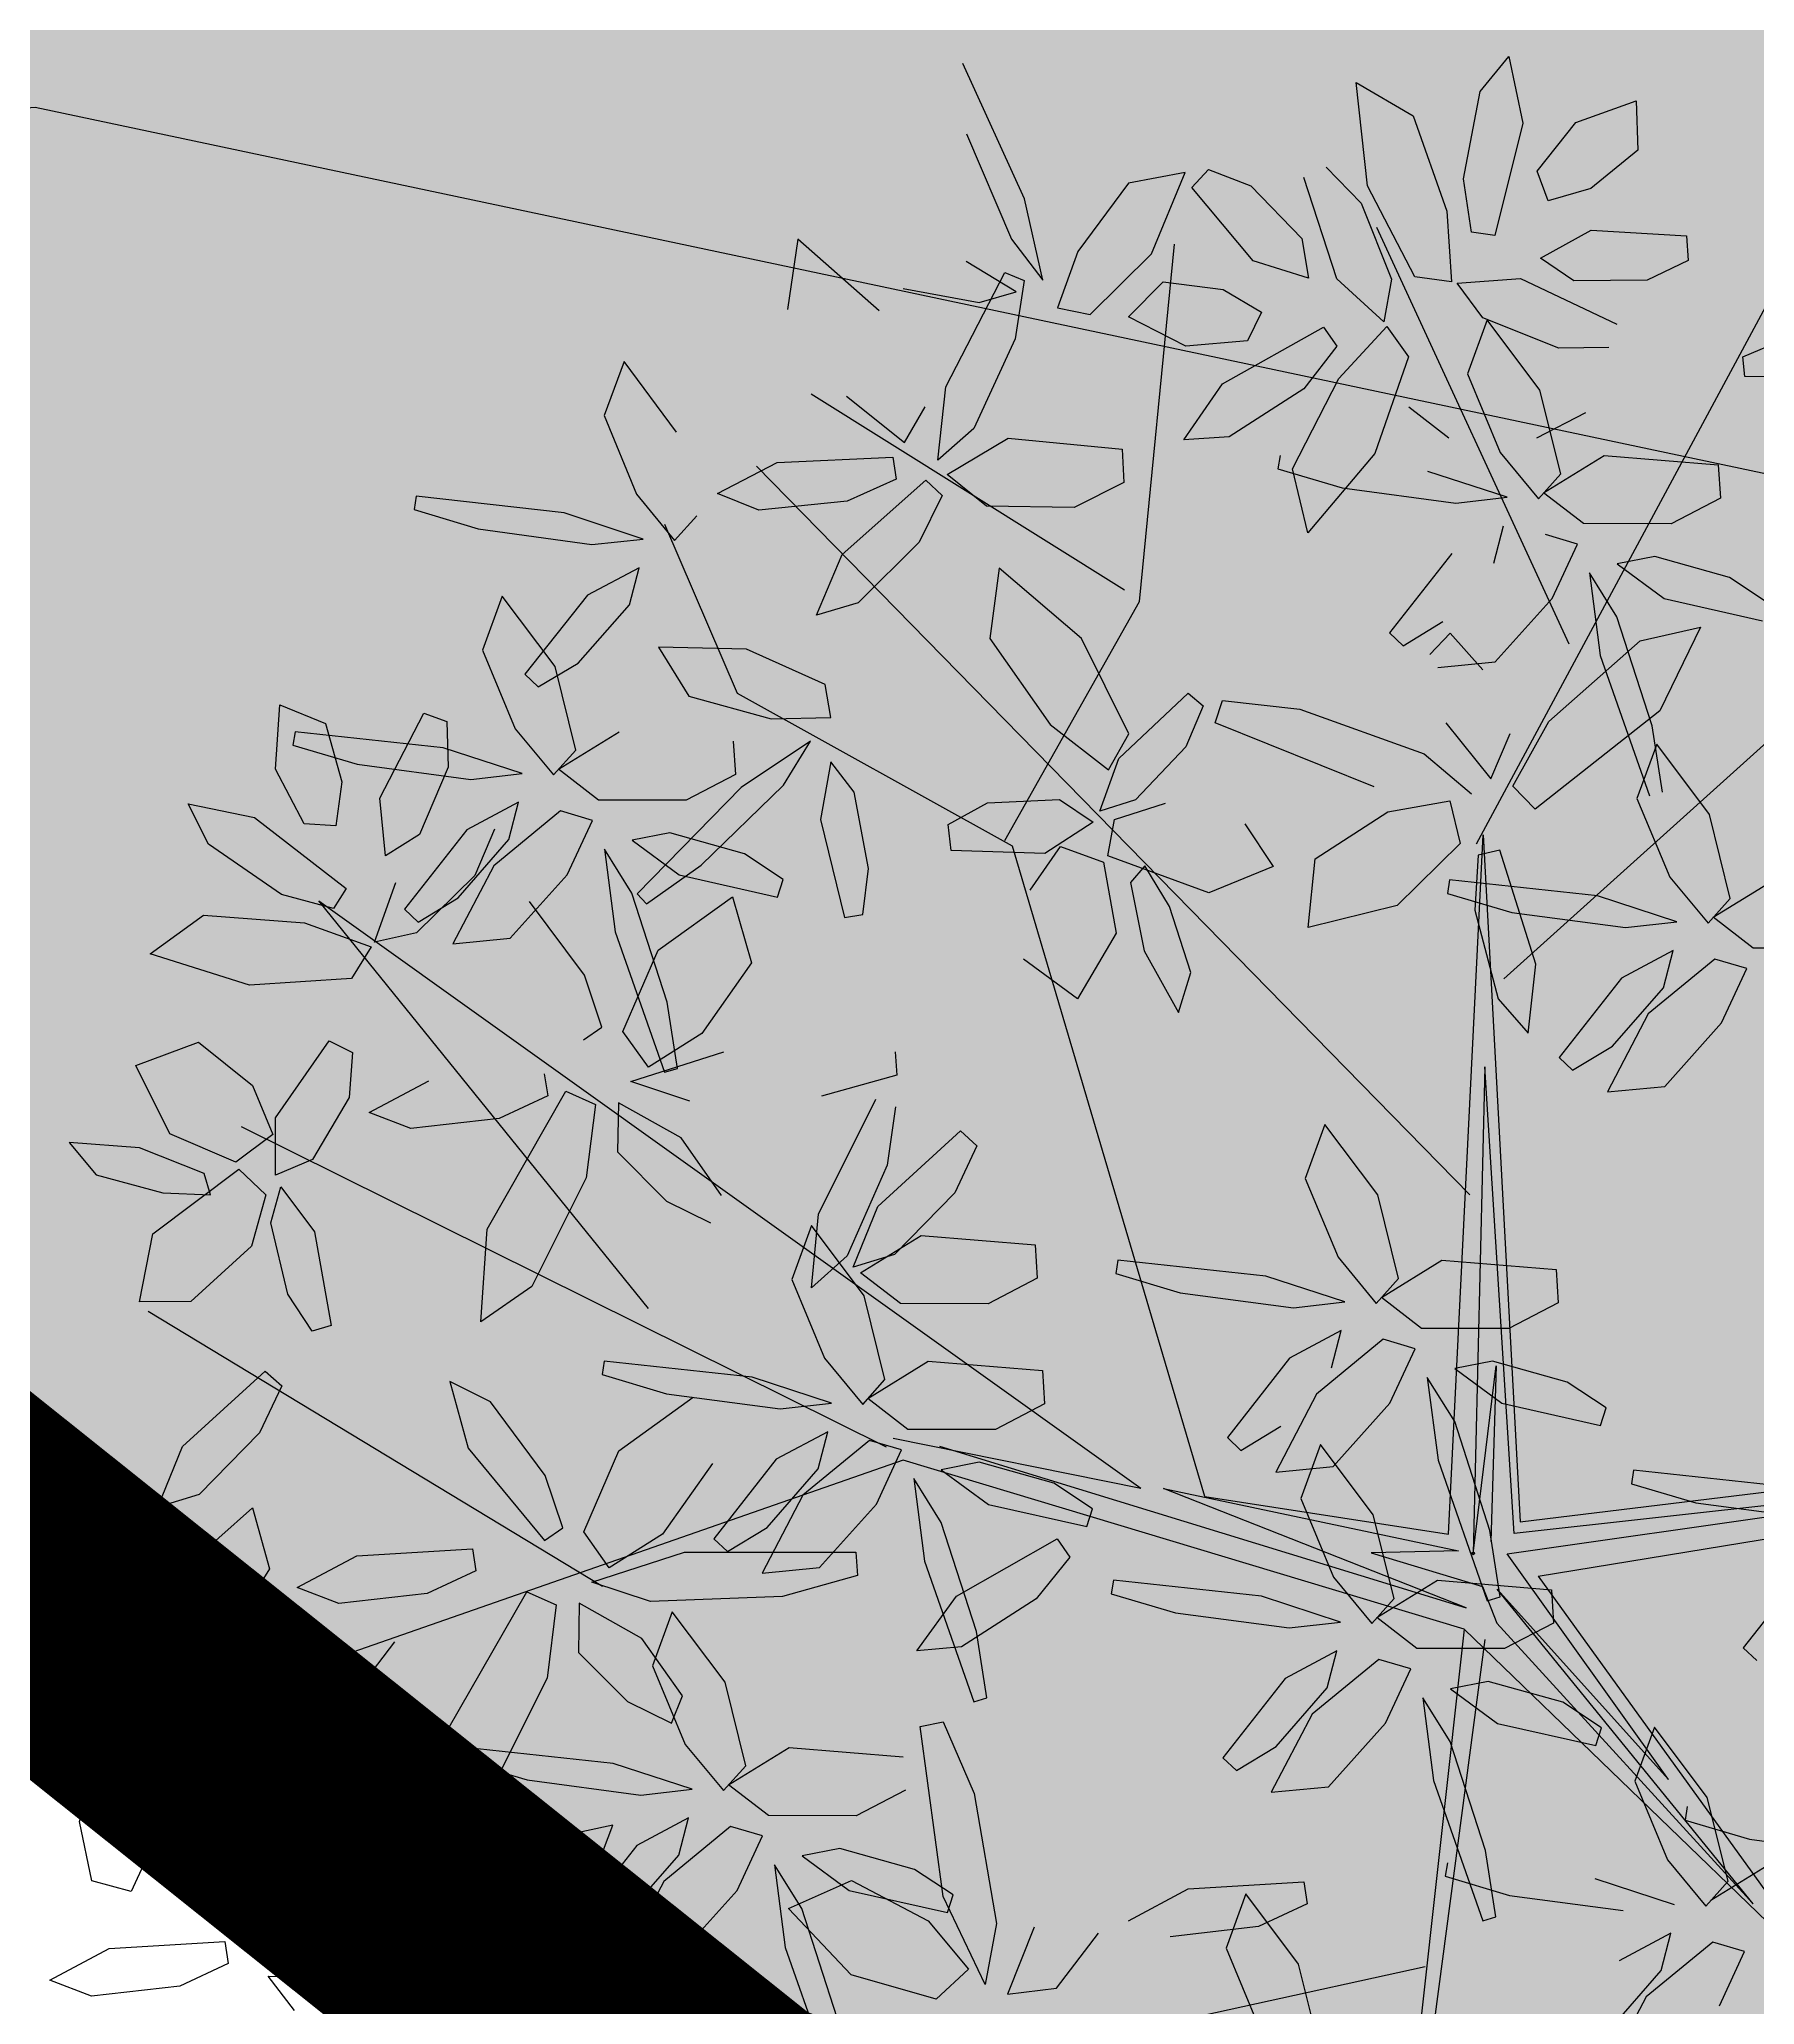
# Model space of a CAD drawing. Header units: inches. Extents: x 218980 to 233865, y 587194 to 599270.
# Drawn here: x 219018.23 to 219023.88, y 587373.58 to 587380.04 of the extents above; entities that cross this region are included whole.
import ezdxf

# ---------------------------------------------------------------- set-up
doc = ezdxf.new("R2010")
doc.units = ezdxf.units.IN
doc.header["$MEASUREMENT"] = 0
for name, pattern in [('01', [0]), ('DASHDOT2', [0.5, 0.25, -0.125, 0, -0.125]), ('State_Boundary_2', [13.5, 5, -1.6, 0.3, -1.6, 5])]:
    doc.linetypes.add(name, pattern=pattern)
doc.layers.get('0').update_dxf_attribs({"lineweight": 0})
for name, color, linetype, lineweight in [('Minor Contour', 250, 'Continuous', 0), ('Planning Boundary', 222, '01', 0), ('Proposed Services', 11, '01', 0), ('Proposed Urban Design', 250, 'Continuous', 0), ('Town Boundary', 220, 'DASHDOT2', 30)]:
    doc.layers.add(name, color=color, linetype=linetype, lineweight=lineweight)
doc.layers.add('Open Space Within Settlement Passive', color=7, linetype='01', lineweight=0, true_color=0xcbe279)
doc.styles.get("Standard").update_dxf_attribs({"font": 'arial.ttf'})

# ---------------------------------------------------------------- blocks, each defined once
blk = doc.blocks.new('tree2')
at = {"color": 60}
for p, q in [((325195.9981, 3048397.3896), (325195.7948, 3048397.8351)), ((325197.4967, 3048397.7432), (325197.5914, 3048397.8579)), ((325197.5914, 3048397.8579), (325197.6377, 3048397.6393)), ((325197.0892, 3048397.7729), (325197.2767, 3048397.6636)), ((325197.1267, 3048397.4326), (325197.0892, 3048397.7729)), ((325197.4419, 3048397.4558), (325197.4967, 3048397.7432)), ((325197.8113, 3048397.641), (325198.0106, 3048397.712)), ((325198.0106, 3048397.712), (325198.0154, 3048397.55)), ((325197.2767, 3048397.6636), (325197.3875, 3048397.3492)), ((325197.6377, 3048397.6393), (325197.5453, 3048397.2696)), ((325197.6844, 3048397.4816), (325197.8113, 3048397.641)), ((325195.8072, 3048397.6044), (325195.955, 3048397.2574)), ((325196.9902, 3048397.4943), (325197.1051, 3048397.3757)), ((325198.0154, 3048397.55), (325197.8612, 3048397.4239)), ((325196.3403, 3048397.4417), (325196.1728, 3048397.2167)), ((325196.5265, 3048397.4766), (325196.3403, 3048397.4417)), ((325196.416, 3048397.2091), (325196.5265, 3048397.4766)), ((325196.5481, 3048397.4272), (325196.6033, 3048397.487)), ((325196.7499, 3048397.1863), (325196.5481, 3048397.4272)), ((325196.6033, 3048397.487), (325196.7427, 3048397.4328)), ((325196.7427, 3048397.4328), (325196.9101, 3048397.2599)), ((325197.0256, 3048397.1268), (325196.9163, 3048397.4603)), ((325197.2819, 3048397.1338), (325197.1267, 3048397.4326)), ((325197.4689, 3048397.2807), (325197.4419, 3048397.4558)), ((325197.7212, 3048397.3837), (325197.6844, 3048397.4816)), ((325196.0577, 3048397.122), (325195.9981, 3048397.3896)), ((325197.1051, 3048397.3757), (325197.2051, 3048397.1259)), ((325197.8612, 3048397.4239), (325197.7212, 3048397.3837)), ((325197.3875, 3048397.3492), (325197.4027, 3048397.1169)), ((325195.2523, 3048397.2572), (325195.2176, 3048397.026)), ((325195.5199, 3048397.0214), (325195.2523, 3048397.2572)), ((325195.955, 3048397.2574), (325196.0577, 3048397.122)), ((325196.9101, 3048397.2599), (325196.9318, 3048397.1293)), ((325197.5453, 3048397.2696), (325197.4689, 3048397.2807)), ((325197.696, 3048397.1946), (325197.8625, 3048397.2873)), ((325197.8625, 3048397.2873), (325198.1761, 3048397.2679)), ((325198.1761, 3048397.2679), (325198.1816, 3048397.1868)), ((325195.9704, 3048397.0845), (325195.8055, 3048397.1842)), ((325196.1728, 3048397.2167), (325196.1063, 3048397.0311)), ((325196.2139, 3048397.0098), (325196.416, 3048397.2091)), ((325196.9318, 3048397.1293), (325196.7499, 3048397.1863)), ((325197.8057, 3048397.1204), (325197.696, 3048397.1946)), ((325198.1816, 3048397.1868), (325198.0463, 3048397.1229)), ((325195.7385, 3048396.772), (325195.9326, 3048397.1479)), ((325195.9326, 3048397.1479), (325195.9963, 3048397.1213)), ((325195.9963, 3048397.1213), (325195.9665, 3048396.9295)), ((325196.3399, 3048397.0015), (325196.4541, 3048397.1165)), ((325196.4541, 3048397.1165), (325196.6516, 3048397.0913)), ((325197.1801, 3048396.9857), (325197.0256, 3048397.1268)), ((325197.2051, 3048397.1259), (325197.1801, 3048396.9857)), ((325197.4027, 3048397.1169), (325197.2819, 3048397.1338)), ((325197.4209, 3048397.1131), (325197.6296, 3048397.1282)), ((325197.5054, 3048396.9985), (325197.4209, 3048397.1131)), ((325197.6296, 3048397.1282), (325197.9468, 3048396.9779)), ((325198.0463, 3048397.1229), (325197.8057, 3048397.1204)), ((325195.5981, 3048397.0951), (325195.8489, 3048397.0492)), ((325195.8489, 3048397.0492), (325195.9704, 3048397.0845)), ((325196.6516, 3048397.0913), (325196.7772, 3048397.0174)), ((325196.1063, 3048397.0311), (325196.2139, 3048397.0098)), ((325196.5285, 3048396.9058), (325196.3399, 3048397.0015)), ((325196.7772, 3048397.0174), (325196.7315, 3048396.9233)), ((325197.52, 3048396.9924), (325197.455, 3048396.8145)), ((325197.7555, 3048396.8992), (325197.5054, 3048396.9985)), ((325197.6937, 3048396.7609), (325197.52, 3048396.9924)), ((325195.9665, 3048396.9295), (325195.8305, 3048396.634)), ((325196.7315, 3048396.9233), (325196.5285, 3048396.9058)), ((325196.6492, 3048396.781), (325196.981, 3048396.9684)), ((325196.981, 3048396.9684), (325197.0255, 3048396.9052)), ((325197.0318, 3048396.799), (325197.1899, 3048396.9699)), ((325197.1899, 3048396.9699), (325197.2608, 3048396.8707)), ((325198.3617, 3048396.87), (325198.496, 3048396.9276)), ((325194.6803, 3048396.8552), (325194.6144, 3048396.6777)), ((325194.8528, 3048396.6228), (325194.6803, 3048396.8552)), ((325197.0255, 3048396.9052), (325196.9171, 3048396.7651)), ((325197.2608, 3048396.8707), (325197.1508, 3048396.5524)), ((325197.9206, 3048396.9009), (325197.7555, 3048396.8992)), ((325198.3683, 3048396.8052), (325198.3617, 3048396.87)), ((325196.5224, 3048396.597), (325196.6492, 3048396.781)), ((325196.8799, 3048396.5023), (325197.0318, 3048396.799)), ((325197.455, 3048396.8145), (325197.5631, 3048396.5556)), ((325198.6819, 3048396.8044), (325198.3683, 3048396.8052)), ((325195.4126, 3048396.7405), (325195.6024, 3048396.5887)), ((325195.7123, 3048396.5302), (325195.7385, 3048396.772)), ((325196.9171, 3048396.7651), (325196.6708, 3048396.6071)), ((325197.7621, 3048396.4854), (325197.6937, 3048396.7609)), ((325194.6144, 3048396.6777), (325194.7212, 3048396.4182)), ((325195.6024, 3048396.5887), (325195.6709, 3048396.7059)), ((325197.3938, 3048396.6027), (325197.2621, 3048396.7045)), ((325197.8436, 3048396.6865), (325197.6819, 3048396.6023)), ((325195.8305, 3048396.634), (325195.7123, 3048396.5302)), ((325195.743, 3048396.4829), (325195.9437, 3048396.6027)), ((325195.9437, 3048396.6027), (325196.3188, 3048396.5666)), ((325196.6708, 3048396.6071), (325196.5224, 3048396.597)), ((325194.9872, 3048396.4205), (325195.1844, 3048396.5226)), ((325195.1844, 3048396.5226), (325195.5648, 3048396.5403)), ((325195.5648, 3048396.5403), (325195.5752, 3048396.4679)), ((325196.3188, 3048396.5666), (325196.3242, 3048396.4569)), ((325196.8385, 3048396.5459), (325196.8317, 3048396.5018)), ((325197.1508, 3048396.5524), (325196.9297, 3048396.2911)), ((325197.5631, 3048396.5556), (325197.6888, 3048396.4037)), ((325197.7057, 3048396.4233), (325197.9046, 3048396.5458)), ((325197.9046, 3048396.5458), (325198.2803, 3048396.5149)), ((325195.3974, 3048396.2195), (325195.6731, 3048396.4642)), ((325195.5752, 3048396.4679), (325195.4144, 3048396.3952)), ((325195.6731, 3048396.4642), (325195.7268, 3048396.4146)), ((325195.8732, 3048396.3794), (325195.743, 3048396.4829)), ((325196.3242, 3048396.4569), (325196.1613, 3048396.375)), ((325196.8317, 3048396.5018), (325197.0432, 3048396.4389)), ((325196.9297, 3048396.2911), (325196.8799, 3048396.5023)), ((325197.5859, 3048396.4083), (325197.3253, 3048396.4936)), ((325197.6888, 3048396.4037), (325197.7621, 3048396.4854)), ((325198.2803, 3048396.5149), (325198.2872, 3048396.4052)), ((325193.9965, 3048396.4123), (325193.9895, 3048396.3682)), ((325194.483, 3048396.3574), (325193.9965, 3048396.4123)), ((325194.7212, 3048396.4182), (325194.8461, 3048396.2657)), ((325195.1233, 3048396.3661), (325194.9872, 3048396.4205)), ((325195.4144, 3048396.3952), (325195.1233, 3048396.3661)), ((325195.7268, 3048396.4146), (325195.6516, 3048396.2608)), ((325197.0432, 3048396.4389), (325197.4171, 3048396.3891)), ((325197.4171, 3048396.3891), (325197.5859, 3048396.4083)), ((325197.8373, 3048396.3215), (325197.7057, 3048396.4233)), ((325198.2872, 3048396.4052), (325198.1254, 3048396.3211)), ((325193.9895, 3048396.3682), (325194.2006, 3048396.3042)), ((325194.7432, 3048396.2708), (325194.483, 3048396.3574)), ((325194.8461, 3048396.2657), (325194.9198, 3048396.347)), ((325196.1613, 3048396.375), (325195.8732, 3048396.3794)), ((325194.2006, 3048396.3042), (325194.5743, 3048396.2524)), ((325194.5743, 3048396.2524), (325194.7432, 3048396.2708)), ((325195.6516, 3048396.2608), (325195.4506, 3048396.0615)), ((325197.542, 3048396.1916), (325197.5736, 3048396.3141)), ((325197.8167, 3048396.2545), (325197.7115, 3048396.2855)), ((325198.1254, 3048396.3211), (325197.8373, 3048396.3215)), ((325195.3135, 3048396.0209), (325195.3974, 3048396.2195)), ((325197.4038, 3048396.2231), (325197.199, 3048395.962)), ((325197.7337, 3048396.0757), (325197.8167, 3048396.2545)), ((325198.0714, 3048396.2132), (325197.9473, 3048396.1891)), ((325198.317, 3048396.1448), (325198.0714, 3048396.2132)), ((325194.7304, 3048396.1766), (325194.5601, 3048396.0865)), ((325194.6981, 3048396.0543), (325194.7304, 3048396.1766)), ((325195.9147, 3048396.1755), (325195.8832, 3048395.9438)), ((325196.1856, 3048395.9434), (325195.9147, 3048396.1755)), ((325197.8569, 3048396.1596), (325197.8921, 3048395.8877)), ((325197.9469, 3048396.0155), (325197.8569, 3048396.1596)), ((325197.9473, 3048396.1891), (325198.1025, 3048396.0749)), ((325198.445, 3048396.0604), (325198.317, 3048396.1448)), ((325194.2793, 3048396.0833), (325194.2143, 3048395.9054)), ((325194.453, 3048395.8518), (325194.2793, 3048396.0833)), ((325194.5601, 3048396.0865), (325194.3539, 3048395.8266)), ((325197.5466, 3048395.8667), (325197.7337, 3048396.0757)), ((325198.1025, 3048396.0749), (325198.4262, 3048396.0023)), ((325194.5297, 3048395.8629), (325194.6981, 3048396.0543)), ((325195.4506, 3048396.0615), (325195.3135, 3048396.0209)), ((325198.0628, 3048395.6565), (325197.9469, 3048396.0155)), ((325195.8832, 3048395.9438), (325196.0822, 3048395.6611)), ((325196.3409, 3048395.63), (325196.1856, 3048395.9434)), ((325197.199, 3048395.962), (325197.2434, 3048395.9201)), ((325197.2434, 3048395.9201), (325197.3746, 3048395.9993)), ((325197.3987, 3048395.9613), (325197.3312, 3048395.8911)), ((325197.5063, 3048395.8407), (325197.3987, 3048395.9613)), ((325198.0231, 3048395.9363), (325198.2219, 3048395.9813)), ((325198.2219, 3048395.9813), (325198.0886, 3048395.7056)), ((325194.2143, 3048395.9054), (325194.3224, 3048395.6465)), ((325194.7937, 3048395.9153), (325194.8934, 3048395.7543)), ((325195.083, 3048395.9089), (325194.7937, 3048395.9153)), ((325195.3418, 3048395.7924), (325195.083, 3048395.9089)), ((325197.7226, 3048395.6708), (325198.0231, 3048395.9363)), ((325197.8921, 3048395.8877), (325198.0543, 3048395.4257)), ((325194.3539, 3048395.8266), (325194.3981, 3048395.7844)), ((325194.3981, 3048395.7844), (325194.5297, 3048395.8629)), ((325194.5213, 3048395.5764), (325194.453, 3048395.8518)), ((325197.358, 3048395.8488), (325197.5466, 3048395.8667)), ((325194.8934, 3048395.7543), (325195.1637, 3048395.6794)), ((325195.3608, 3048395.6843), (325195.3418, 3048395.7924)), ((325196.3085, 3048395.5494), (325196.5367, 3048395.7644)), ((325196.5367, 3048395.7644), (325196.5861, 3048395.7219)), ((325193.5328, 3048395.5142), (325193.548, 3048395.7251)), ((325193.548, 3048395.7251), (325193.6983, 3048395.6643)), ((325193.8771, 3048395.4186), (325194.0211, 3048395.6979)), ((325194.0211, 3048395.6979), (325194.0976, 3048395.6702)), ((325195.1637, 3048395.6794), (325195.3608, 3048395.6843)), ((325196.5861, 3048395.7219), (325196.5282, 3048395.5877)), ((325196.6249, 3048395.6659), (325196.6488, 3048395.7394)), ((325196.6488, 3048395.7394), (325196.9041, 3048395.7109)), ((325196.9041, 3048395.7109), (325197.3127, 3048395.5644)), ((325198.0886, 3048395.7056), (325197.6783, 3048395.3823)), ((325193.5977, 3048395.6368), (325193.5909, 3048395.5927)), ((325194.0846, 3048395.5845), (325193.5977, 3048395.6368)), ((325193.6983, 3048395.6643), (325193.7515, 3048395.4724)), ((325194.0976, 3048395.6702), (325194.1016, 3048395.5206)), ((325194.3224, 3048395.6465), (325194.4481, 3048395.4947)), ((325194.4649, 3048395.5142), (325194.6639, 3048395.6367)), ((325196.0822, 3048395.6611), (325196.274, 3048395.512)), ((325196.274, 3048395.512), (325196.3409, 3048395.63)), ((325197.1483, 3048395.4554), (325196.6249, 3048395.6659)), ((325197.3842, 3048395.6663), (325197.5323, 3048395.4818)), ((325197.5323, 3048395.4818), (325197.5952, 3048395.6311)), ((325197.6049, 3048395.4584), (325197.7226, 3048395.6708)), ((325198.097, 3048395.4385), (325198.0628, 3048395.6565)), ((325193.5909, 3048395.5927), (325193.8025, 3048395.5298)), ((325194.3452, 3048395.4992), (325194.0846, 3048395.5845)), ((325194.4481, 3048395.4947), (325194.5213, 3048395.5764)), ((325195.0395, 3048395.6058), (325195.0464, 3048395.4962)), ((325195.2936, 3048395.6063), (325195.0655, 3048395.454)), ((325195.2044, 3048395.4616), (325195.2936, 3048395.6063)), ((325196.2452, 3048395.3762), (325196.3085, 3048395.5494)), ((325196.5282, 3048395.5877), (325196.3628, 3048395.4128)), ((325197.3127, 3048395.5644), (325197.4682, 3048395.4325)), ((325198.0778, 3048395.5958), (325198.0128, 3048395.4179)), ((325198.2515, 3048395.3643), (325198.0778, 3048395.5958)), ((325193.6275, 3048395.3338), (325193.5328, 3048395.5142)), ((325193.8025, 3048395.5298), (325194.1763, 3048395.48)), ((325194.1016, 3048395.5206), (325194.007, 3048395.2994)), ((325194.1763, 3048395.48), (325194.3452, 3048395.4992)), ((325194.5966, 3048395.4124), (325194.4649, 3048395.5142)), ((325195.0464, 3048395.4962), (325194.8847, 3048395.412)), ((325195.3601, 3048395.5383), (325195.3267, 3048395.3486)), ((325195.4368, 3048395.4378), (325195.3601, 3048395.5383)), ((325193.7515, 3048395.4724), (325193.732, 3048395.328)), ((325195.0655, 3048395.454), (325194.7235, 3048395.1036)), ((325194.9342, 3048395.1985), (325195.2044, 3048395.4616)), ((325195.4846, 3048395.1874), (325195.4368, 3048395.4378)), ((325197.6783, 3048395.3823), (325197.6049, 3048395.4584)), ((325193.2457, 3048395.4002), (325193.4644, 3048395.3546)), ((325193.3125, 3048395.2673), (325193.2457, 3048395.4002)), ((325193.895, 3048395.2288), (325193.8771, 3048395.4186)), ((325194.3329, 3048395.405), (325194.163, 3048395.314)), ((325194.4707, 3048395.3764), (325194.2515, 3048395.1961)), ((325194.3013, 3048395.2825), (325194.3329, 3048395.405)), ((325194.576, 3048395.3454), (325194.4707, 3048395.3764)), ((325194.8847, 3048395.412), (325194.5966, 3048395.4124)), ((325195.7467, 3048395.3313), (325195.8764, 3048395.403)), ((325195.8764, 3048395.403), (325196.1124, 3048395.414)), ((325196.1124, 3048395.414), (325196.2234, 3048395.34)), ((325196.3628, 3048395.4128), (325196.2452, 3048395.3762)), ((325196.2938, 3048395.3488), (325196.4617, 3048395.4021)), ((325196.9541, 3048395.2188), (325197.1933, 3048395.373)), ((325197.1933, 3048395.373), (325197.3971, 3048395.4101)), ((325197.3971, 3048395.4101), (325197.4309, 3048395.2693)), ((325198.0128, 3048395.4179), (325198.121, 3048395.1591)), ((325198.3199, 3048395.0889), (325198.2515, 3048395.3643)), ((325193.4644, 3048395.3546), (325193.7656, 3048395.1212)), ((325193.732, 3048395.328), (325193.6275, 3048395.3338)), ((325194.007, 3048395.2994), (325193.895, 3048395.2288)), ((325194.163, 3048395.314), (325193.9582, 3048395.0529)), ((325194.2542, 3048395.3162), (325194.1893, 3048395.1644)), ((325194.493, 3048395.1666), (325194.576, 3048395.3454)), ((325194.8307, 3048395.3041), (325194.7065, 3048395.28)), ((325195.0763, 3048395.2357), (325194.8307, 3048395.3041)), ((325195.3267, 3048395.3486), (325195.4053, 3048395.0262)), ((325195.7559, 3048395.2464), (325195.7467, 3048395.3313)), ((325196.2234, 3048395.34), (325196.0644, 3048395.2369)), ((325196.2722, 3048395.2286), (325196.2938, 3048395.3488)), ((325196.7226, 3048395.3343), (325196.816, 3048395.1935)), ((325193.5535, 3048395.1014), (325193.3125, 3048395.2673)), ((325194.1339, 3048395.0902), (325194.3013, 3048395.2825)), ((325194.6161, 3048395.2505), (325194.6513, 3048394.9786)), ((325194.7062, 3048395.1064), (325194.6161, 3048395.2505)), ((325194.7065, 3048395.28), (325194.8617, 3048395.1658)), ((325195.2042, 3048395.1513), (325195.0763, 3048395.2357)), ((325196.0644, 3048395.2369), (325195.7559, 3048395.2464)), ((325196.0168, 3048395.1157), (325196.116, 3048395.2598)), ((325196.116, 3048395.2598), (325196.2578, 3048395.2075)), ((325196.6046, 3048395.1074), (325196.2722, 3048395.2286)), ((325197.4309, 3048395.2693), (325197.2238, 3048395.0652)), ((325197.4901, 3048395.2313), (325197.4794, 3048395.05)), ((325197.5616, 3048395.2469), (325197.4901, 3048395.2313)), ((325197.6806, 3048394.8726), (325197.5616, 3048395.2469)), ((325194.1893, 3048395.1644), (325193.9977, 3048394.9755)), ((325194.2515, 3048395.1961), (325194.1173, 3048394.9397)), ((325194.3058, 3048394.9576), (325194.493, 3048395.1666)), ((325194.754, 3048395.071), (325194.9342, 3048395.1985)), ((325194.8617, 3048395.1658), (325195.1855, 3048395.0932)), ((325195.4657, 3048395.0353), (325195.4846, 3048395.1874)), ((325196.2578, 3048395.2075), (325196.2989, 3048394.9747)), ((325196.3933, 3048395.1962), (325196.3468, 3048395.1408)), ((325196.4745, 3048395.0617), (325196.3933, 3048395.1962)), ((325196.816, 3048395.1935), (325196.6046, 3048395.1074)), ((325196.9315, 3048394.9934), (325196.9541, 3048395.2188)), ((325193.7247, 3048395.0557), (325193.5535, 3048395.1014)), ((325193.7656, 3048395.1212), (325193.7247, 3048395.0557)), ((325193.8588, 3048394.9443), (325193.929, 3048395.1414)), ((325194.822, 3048394.7474), (325194.7062, 3048395.1064)), ((325194.7235, 3048395.1036), (325194.754, 3048395.071)), ((325195.1855, 3048395.0932), (325195.2042, 3048395.1513)), ((325196.3468, 3048395.1408), (325196.3919, 3048394.9161)), ((325197.3963, 3048395.1493), (325197.3895, 3048395.1052)), ((325197.3895, 3048395.1052), (325197.601, 3048395.0423)), ((325197.8831, 3048395.097), (325197.3963, 3048395.1493)), ((325198.1438, 3048395.0118), (325197.8831, 3048395.097)), ((325198.121, 3048395.1591), (325198.2467, 3048395.0072)), ((325198.2635, 3048395.0267), (325198.4625, 3048395.1492)), ((325193.1213, 3048394.9063), (325193.2968, 3048395.0339)), ((325193.2968, 3048395.0339), (325193.6292, 3048395.0087)), ((325193.9582, 3048395.0529), (325194.0026, 3048395.011)), ((325194.0026, 3048395.011), (325194.1339, 3048395.0902)), ((325194.5495, 3048394.8367), (325194.3696, 3048395.079)), ((325194.7923, 3048394.9181), (325195.0367, 3048395.0939)), ((325195.0367, 3048395.0939), (325195.0999, 3048394.8764)), ((325195.4053, 3048395.0262), (325195.4657, 3048395.0353)), ((325196.5449, 3048394.8452), (325196.4745, 3048395.0617)), ((325197.2238, 3048395.0652), (325196.9315, 3048394.9934)), ((325197.4794, 3048395.05), (325197.5559, 3048394.758)), ((325197.601, 3048395.0423), (325197.9749, 3048394.9925)), ((325198.2467, 3048395.0072), (325198.3199, 3048395.0889)), ((325193.6292, 3048395.0087), (325193.848, 3048394.9291)), ((325193.9977, 3048394.9755), (325193.8588, 3048394.9443)), ((325194.6513, 3048394.9786), (325194.8135, 3048394.5166)), ((325196.2989, 3048394.9747), (325196.1724, 3048394.7583)), ((325197.9749, 3048394.9925), (325198.1438, 3048395.0118)), ((325198.3951, 3048394.9249), (325198.2635, 3048395.0267)), ((325193.4479, 3048394.8036), (325193.1213, 3048394.9063)), ((325193.848, 3048394.9291), (325193.7839, 3048394.8253)), ((325194.1173, 3048394.9397), (325194.3058, 3048394.9576)), ((325194.6765, 3048394.6514), (325194.7923, 3048394.9181)), ((325196.3919, 3048394.9161), (325196.5042, 3048394.7132)), ((325198.1315, 3048394.9175), (325197.9616, 3048394.8265)), ((325198.0998, 3048394.795), (325198.1315, 3048394.9175)), ((325198.6833, 3048394.9245), (325198.3951, 3048394.9249)), ((325195.0999, 3048394.8764), (325194.9356, 3048394.644)), ((325196.1724, 3048394.7583), (325195.9947, 3048394.8891)), ((325196.5042, 3048394.7132), (325196.5449, 3048394.8452)), ((325197.6554, 3048394.6456), (325197.6806, 3048394.8726)), ((325198.2693, 3048394.8889), (325198.05, 3048394.7087)), ((325198.3746, 3048394.8579), (325198.2693, 3048394.8889)), ((325198.2915, 3048394.6791), (325198.3746, 3048394.8579)), ((325193.7839, 3048394.8253), (325193.4479, 3048394.8036)), ((325194.6073, 3048394.6646), (325194.5495, 3048394.8367)), ((325197.9324, 3048394.6027), (325198.0998, 3048394.795)), ((325194.8563, 3048394.5294), (325194.822, 3048394.7474)), ((325197.5559, 3048394.758), (325197.6554, 3048394.6456)), ((325194.5469, 3048394.6234), (325194.6073, 3048394.6646)), ((325194.7604, 3048394.5335), (325194.6765, 3048394.6514)), ((325198.1044, 3048394.4701), (325198.2915, 3048394.6791)), ((325193.0737, 3048394.5385), (325193.2803, 3048394.6158)), ((325193.2803, 3048394.6158), (325193.4579, 3048394.4734)), ((325193.5335, 3048394.3673), (325193.71, 3048394.6205)), ((325193.71, 3048394.6205), (325193.7862, 3048394.5817)), ((325193.7862, 3048394.5817), (325193.7753, 3048394.4339)), ((325194.7028, 3048394.4861), (325195.0081, 3048394.5844)), ((325194.9356, 3048394.644), (325194.7604, 3048394.5335)), ((325195.5722, 3048394.5845), (325195.5775, 3048394.5074)), ((325193.1857, 3048394.3143), (325193.0737, 3048394.5385)), ((325194.8135, 3048394.5166), (325194.8563, 3048394.5294)), ((325193.4579, 3048394.4734), (325193.5244, 3048394.3116)), ((325193.8419, 3048394.3842), (325194.0377, 3048394.489)), ((325194.2293, 3048394.0011), (325194.4891, 3048394.4542)), ((325194.4178, 3048394.5119), (325194.4292, 3048394.4397)), ((325194.4891, 3048394.4542), (325194.5857, 3048394.4111)), ((325194.8963, 3048394.4219), (325194.7028, 3048394.4861)), ((325195.5775, 3048394.5074), (325195.3301, 3048394.4385)), ((325193.7753, 3048394.4339), (325193.6555, 3048394.2303)), ((325194.4292, 3048394.4397), (325194.2694, 3048394.3648)), ((325194.5857, 3048394.4111), (325194.5558, 3048394.17)), ((325194.6618, 3048394.4164), (325194.6591, 3048394.2545)), ((325194.868, 3048394.3006), (325194.6618, 3048394.4164)), ((325195.3199, 3048394.0501), (325195.5088, 3048394.4286)), ((325195.5729, 3048394.4029), (325195.5457, 3048394.2107)), ((325193.5328, 3048394.1778), (325193.5335, 3048394.3673)), ((325193.9788, 3048394.3316), (325193.8419, 3048394.3842)), ((325194.2694, 3048394.3648), (325193.9788, 3048394.3316)), ((325195.5148, 3048394.075), (325195.787, 3048394.3236)), ((325195.787, 3048394.3236), (325195.8414, 3048394.2747)), ((325196.9862, 3048394.3452), (325196.9212, 3048394.1673)), ((325197.1599, 3048394.1137), (325196.9862, 3048394.3452)), ((325192.8545, 3048394.2853), (325192.9428, 3048394.1791)), ((325193.0858, 3048394.2684), (325192.8545, 3048394.2853)), ((325193.2986, 3048394.1833), (325193.0858, 3048394.2684)), ((325193.4031, 3048394.2215), (325193.1857, 3048394.3143)), ((325193.5244, 3048394.3116), (325193.4031, 3048394.2215)), ((325195.0011, 3048394.1118), (325194.868, 3048394.3006)), ((325195.8414, 3048394.2747), (325195.7684, 3048394.1199)), ((325193.1297, 3048393.9857), (325193.4129, 3048394.1978)), ((325193.4129, 3048394.1978), (325193.5017, 3048394.114)), ((325193.6555, 3048394.2303), (325193.5328, 3048394.1778)), ((325194.6591, 3048394.2545), (325194.8199, 3048394.0932)), ((325195.5457, 3048394.2107), (325195.4138, 3048393.9134)), ((325192.9428, 3048394.1791), (325193.1625, 3048394.1197)), ((325193.3196, 3048394.1141), (325193.2986, 3048394.1833)), ((325193.5176, 3048394.0213), (325193.5512, 3048394.1398)), ((325193.5512, 3048394.1398), (325193.6616, 3048393.9921)), ((325194.5558, 3048394.17), (325194.3762, 3048393.8115)), ((325196.9212, 3048394.1673), (325197.0293, 3048393.9084)), ((325193.1625, 3048394.1197), (325193.3196, 3048394.1141)), ((325193.5017, 3048394.114), (325193.4546, 3048393.9443)), ((325194.8199, 3048394.0932), (325194.9647, 3048394.0215)), ((325195.4336, 3048393.8753), (325195.5148, 3048394.075)), ((325195.7684, 3048394.1199), (325195.5702, 3048393.9178)), ((325193.5737, 3048393.7872), (325193.5176, 3048394.0213)), ((325194.2086, 3048393.6956), (325194.2293, 3048394.0011)), ((325195.2966, 3048394.0127), (325195.2317, 3048393.8348)), ((325195.4704, 3048393.7813), (325195.2966, 3048394.0127)), ((325195.2971, 3048393.8079), (325195.3199, 3048394.0501)), ((325193.0862, 3048393.7617), (325193.1297, 3048393.9857)), ((325193.4546, 3048393.9443), (325193.2553, 3048393.7629)), ((325193.6616, 3048393.9921), (325193.717, 3048393.6834)), ((325195.4583, 3048393.8574), (325195.6573, 3048393.9799)), ((325195.6573, 3048393.9799), (325196.0329, 3048393.949)), ((325196.0329, 3048393.949), (325196.0398, 3048393.8394)), ((325195.4138, 3048393.9134), (325195.2971, 3048393.8079)), ((325195.5702, 3048393.9178), (325195.4336, 3048393.8753)), ((325196.3047, 3048393.8987), (325196.2979, 3048393.8546)), ((325196.7915, 3048393.8464), (325196.3047, 3048393.8987)), ((325194.3762, 3048393.8115), (325194.2086, 3048393.6956)), ((325195.2317, 3048393.8348), (325195.3398, 3048393.576)), ((325195.59, 3048393.7556), (325195.4583, 3048393.8574)), ((325196.0398, 3048393.8394), (325195.8781, 3048393.7552)), ((325196.2979, 3048393.8546), (325196.5094, 3048393.7917)), ((325193.2553, 3048393.7629), (325193.0862, 3048393.7617)), ((325193.6544, 3048393.6654), (325193.5737, 3048393.7872)), ((325195.5387, 3048393.5058), (325195.4704, 3048393.7813)), ((325195.8781, 3048393.7552), (325195.59, 3048393.7556)), ((325196.5094, 3048393.7917), (325196.8833, 3048393.7419)), ((325193.717, 3048393.6834), (325193.6544, 3048393.6654)), ((325194.6151, 3048393.5663), (325194.6083, 3048393.5221)), ((325195.102, 3048393.5139), (325194.6151, 3048393.5663)), ((325195.3398, 3048393.576), (325195.4655, 3048393.4241)), ((325195.4823, 3048393.4436), (325195.6813, 3048393.5662)), ((325195.6813, 3048393.5662), (325196.0569, 3048393.5352)), ((325193.2272, 3048393.2855), (325193.4994, 3048393.534)), ((325193.5538, 3048393.4851), (325193.4808, 3048393.3303)), ((325193.4994, 3048393.534), (325193.5538, 3048393.4851)), ((325194.1064, 3048393.4997), (325194.1678, 3048393.2798)), ((325194.2407, 3048393.4326), (325194.1064, 3048393.4997)), ((325194.6083, 3048393.5221), (325194.8199, 3048393.4593)), ((325195.3626, 3048393.4287), (325195.102, 3048393.5139)), ((325195.4655, 3048393.4241), (325195.5387, 3048393.5058)), ((325194.4206, 3048393.1903), (325194.2407, 3048393.4326)), ((325194.6634, 3048393.2717), (325194.9078, 3048393.4475)), ((325194.8199, 3048393.4593), (325195.1937, 3048393.4094)), ((325195.1937, 3048393.4094), (325195.3626, 3048393.4287)), ((325195.614, 3048393.3419), (325195.4823, 3048393.4436)), ((325193.4808, 3048393.3303), (325193.2826, 3048393.1282)), ((325195.3503, 3048393.3344), (325195.1804, 3048393.2435)), ((325195.4881, 3048393.3058), (325195.2689, 3048393.1256)), ((325195.3187, 3048393.212), (325195.3503, 3048393.3344)), ((325195.5934, 3048393.2748), (325195.4881, 3048393.3058)), ((325195.9021, 3048393.3415), (325195.614, 3048393.3419)), ((325194.1678, 3048393.2798), (325194.418, 3048392.9769)), ((325194.5476, 3048393.005), (325194.6634, 3048393.2717)), ((325194.971, 3048393.2299), (325194.8067, 3048392.9975)), ((325195.1804, 3048393.2435), (325194.9756, 3048392.9824)), ((325195.5104, 3048393.096), (325195.5934, 3048393.2748)), ((325195.8481, 3048393.2336), (325195.7239, 3048393.2094)), ((325194.4784, 3048393.0181), (325194.4206, 3048393.1903)), ((325195.1513, 3048393.0197), (325195.3187, 3048393.212)), ((325195.7236, 3048393.0359), (325195.6335, 3048393.18)), ((325195.2689, 3048393.1256), (325195.1347, 3048392.8692)), ((325195.3232, 3048392.8871), (325195.5104, 3048393.096)), ((325194.418, 3048392.9769), (325194.4784, 3048393.0181)), ((325194.6315, 3048392.887), (325194.5476, 3048393.005)), ((325194.8067, 3048392.9975), (325194.6315, 3048392.887)), ((325194.9756, 3048392.9824), (325195.02, 3048392.9405)), ((325195.02, 3048392.9405), (325195.1513, 3048393.0197)), ((325193.6051, 3048392.8218), (325193.8009, 3048392.9265)), ((325193.8009, 3048392.9265), (325194.1811, 3048392.9495)), ((325194.1811, 3048392.9495), (325194.1924, 3048392.8772)), ((325194.5739, 3048392.8396), (325194.8792, 3048392.9379)), ((325194.8792, 3048392.9379), (325195.4433, 3048392.9381)), ((325195.4433, 3048392.9381), (325195.4486, 3048392.861)), ((325194.1924, 3048392.8772), (325194.0327, 3048392.8024)), ((325194.7674, 3048392.7754), (325194.5739, 3048392.8396)), ((325195.1347, 3048392.8692), (325195.3232, 3048392.8871)), ((325195.4486, 3048392.861), (325195.2012, 3048392.792)), ((325194.0327, 3048392.8024), (325193.742, 3048392.7692)), ((325194.1004, 3048392.3547), (325194.3603, 3048392.8078)), ((325194.3603, 3048392.8078), (325194.4568, 3048392.7646)), ((325194.5329, 3048392.77), (325194.5303, 3048392.608)), ((325194.7391, 3048392.6541), (325194.5329, 3048392.77)), ((325195.2012, 3048392.792), (325194.7674, 3048392.7754)), ((325194.4568, 3048392.7646), (325194.427, 3048392.5236)), ((325194.8385, 3048392.7422), (325194.7735, 3048392.5644)), ((325195.0123, 3048392.5108), (325194.8385, 3048392.7422)), ((325194.8723, 3048392.4654), (325194.7391, 3048392.6541)), ((325194.5303, 3048392.608), (325194.691, 3048392.4468)), ((325194.427, 3048392.5236), (325194.2473, 3048392.165)), ((325194.7735, 3048392.5644), (325194.8817, 3048392.3055)), ((325194.691, 3048392.4468), (325194.8358, 3048392.3751)), ((325194.8358, 3048392.3751), (325194.8723, 3048392.4654)), ((325194.6439, 3048392.2434), (325194.157, 3048392.2958)), ((325194.9045, 3048392.1582), (325194.6439, 3048392.2434)), ((325194.7356, 3048392.139), (325194.9045, 3048392.1582)), ((325194.8922, 3048392.064), (325194.7223, 3048391.973))]:
    blk.add_line(p, q, dxfattribs=at)
at = {"color": 44}
for p, q in [((325197.7896, 3048395.9247), (325197.157, 3048397.2958)), ((325196.3759, 3048396.0655), (325196.4914, 3048397.2412)), ((325197.4844, 3048395.2679), (325198.5214, 3048397.1925)), ((325196.3265, 3048396.1031), (325195.2963, 3048396.7475)), ((325197.5754, 3048394.8242), (325199.687, 3048396.7258)), ((325197.4634, 3048394.1139), (325195.1158, 3048396.5105)), ((325195.0532, 3048395.7627), (325194.8141, 3048396.3192)), ((325195.9332, 3048395.2795), (325196.3759, 3048396.0655)), ((325195.9579, 3048395.2607), (325195.0532, 3048395.7627)), ((325197.393, 3048392.9975), (325197.5069, 3048395.2976)), ((325197.5069, 3048395.2976), (325197.6286, 3048393.0376)), ((325196.5911, 3048393.1216), (325195.9579, 3048395.2607)), ((325193.6755, 3048395.0805), (325196.3806, 3048393.1483)), ((325194.7601, 3048393.7395), (325193.6755, 3048395.0805)), ((325197.5124, 3048394.5345), (325197.4738, 3048392.934)), ((325197.6089, 3048392.9998), (325197.5124, 3048394.5345)), ((325195.5435, 3048393.2831), (325193.4217, 3048394.3377)), ((325194.6093, 3048392.8247), (325193.1144, 3048393.7294)), ((325197.4738, 3048392.934), (325197.5497, 3048393.5508)), ((325197.5497, 3048393.5508), (325197.532, 3048392.9733)), ((325195.566, 3048393.3127), (325196.3806, 3048393.1483)), ((325195.5982, 3048393.241), (325193.1963, 3048392.4034)), ((325197.4447, 3048392.6847), (325195.5982, 3048393.241)), ((325195.7183, 3048393.2863), (325197.4506, 3048392.7547)), ((325197.6286, 3048393.0376), (325199.5519, 3048393.2718)), ((325197.5858, 3048392.9323), (325199.5429, 3048393.2131)), ((325199.5429, 3048393.2131), (325197.6089, 3048392.9998)), ((325197.6873, 3048392.8592), (325199.5967, 3048393.1727)), ((325196.4555, 3048393.147), (325197.4252, 3048392.9427)), ((325197.4506, 3048392.7547), (325196.4555, 3048393.147)), ((325196.5911, 3048393.1216), (325197.393, 3048392.9975)), ((325197.4252, 3048392.9427), (325197.1381, 3048392.9361)), ((325197.1381, 3048392.9361), (325197.5045, 3048392.8256)), ((325198.1165, 3048392.1907), (325197.5858, 3048392.9323)), ((325197.6873, 3048392.8592), (325198.6503, 3048391.525)), ((325197.5045, 3048392.8256), (325197.5523, 3048392.7041)), ((325198.3955, 3048391.7812), (325197.5532, 3048392.8168)), ((325197.5532, 3048392.8168), (325198.1165, 3048392.1907)), ((325193.9249, 3048392.643), (325193.2711, 3048391.7848)), ((325197.4447, 3048392.6847), (325197.2803, 3048391.2113)), ((325197.512, 3048392.6512), (325197.3225, 3048391.221)), ((325197.4447, 3048392.6847), (325198.6256, 3048391.5438)), ((325197.5523, 3048392.7041), (325198.3955, 3048391.7812)), ((325197.3163, 3048391.5736), (325193.7676, 3048390.7982))]:
    blk.add_line(p, q, dxfattribs=at)
at = {"color": 62}
for p, q in [((325197.9616, 3048394.8265), (325197.7568, 3048394.5655)), ((325198.05, 3048394.7087), (325197.9158, 3048394.4523)), ((325197.8012, 3048394.5235), (325197.9324, 3048394.6027)), ((325197.7568, 3048394.5655), (325197.8012, 3048394.5235)), ((325197.9158, 3048394.4523), (325198.1044, 3048394.4701)), ((325197.2283, 3048393.8383), (325197.1599, 3048394.1137)), ((325197.0293, 3048393.9084), (325197.155, 3048393.7566)), ((325197.1719, 3048393.7761), (325197.3708, 3048393.8986)), ((325197.3708, 3048393.8986), (325197.7465, 3048393.8677)), ((325197.0521, 3048393.7611), (325196.7915, 3048393.8464)), ((325197.155, 3048393.7566), (325197.2283, 3048393.8383)), ((325197.7465, 3048393.8677), (325197.7534, 3048393.7581)), ((325196.8833, 3048393.7419), (325197.0521, 3048393.7611)), ((325197.3035, 3048393.6743), (325197.1719, 3048393.7761)), ((325197.7534, 3048393.7581), (325197.5916, 3048393.6739)), ((325197.0398, 3048393.6669), (325196.87, 3048393.5759)), ((325197.1777, 3048393.6383), (325196.9584, 3048393.4581)), ((325197.0082, 3048393.5444), (325197.0398, 3048393.6669)), ((325197.2829, 3048393.6073), (325197.1777, 3048393.6383)), ((325197.5916, 3048393.6739), (325197.3035, 3048393.6743)), ((325196.87, 3048393.5759), (325196.6652, 3048393.3149)), ((325197.1999, 3048393.4285), (325197.2829, 3048393.6073)), ((325197.5376, 3048393.566), (325197.4135, 3048393.5419)), ((325197.7832, 3048393.4976), (325197.5376, 3048393.566)), ((325196.0569, 3048393.5352), (325196.0638, 3048393.4256)), ((325197.3231, 3048393.5124), (325197.3583, 3048393.2405)), ((325197.4131, 3048393.3683), (325197.3231, 3048393.5124)), ((325197.4135, 3048393.5419), (325197.5686, 3048393.4277)), ((325197.9112, 3048393.4133), (325197.7832, 3048393.4976)), ((325196.0638, 3048393.4256), (325195.9021, 3048393.3415)), ((325196.9584, 3048393.4581), (325196.8242, 3048393.2017)), ((325197.0128, 3048393.2195), (325197.1999, 3048393.4285)), ((325197.5686, 3048393.4277), (325197.8924, 3048393.3551)), ((325196.7096, 3048393.2729), (325196.8408, 3048393.3521)), ((325197.529, 3048393.0094), (325197.4131, 3048393.3683)), ((325197.8924, 3048393.3551), (325197.9112, 3048393.4133)), ((325196.6652, 3048393.3149), (325196.7096, 3048393.2729)), ((325196.9716, 3048393.2921), (325196.9066, 3048393.1142)), ((325197.1454, 3048393.0606), (325196.9716, 3048393.2921)), ((325193.146, 3048393.0857), (325193.2272, 3048393.2855)), ((325196.0937, 3048393.1652), (325195.8481, 3048393.2336)), ((325197.3583, 3048393.2405), (325197.5204, 3048392.7785)), ((325195.6335, 3048393.18), (325195.6687, 3048392.9081)), ((325195.7239, 3048393.2094), (325195.8791, 3048393.0952)), ((325196.2216, 3048393.0808), (325196.0937, 3048393.1652)), ((325196.8242, 3048393.2017), (325197.0128, 3048393.2195)), ((325198.0019, 3048393.2074), (325197.9952, 3048393.1632)), ((325197.9952, 3048393.1632), (325198.2067, 3048393.1003)), ((325198.4888, 3048393.155), (325198.0019, 3048393.2074)), ((325193.2826, 3048393.1282), (325193.146, 3048393.0857)), ((325195.8791, 3048393.0952), (325196.2029, 3048393.0227)), ((325196.9066, 3048393.1142), (325197.0148, 3048392.8553)), ((325198.2067, 3048393.1003), (325198.5806, 3048393.0505)), ((325193.2359, 3048392.8867), (325193.4579, 3048393.084)), ((325193.4579, 3048393.084), (325193.5134, 3048392.8835)), ((325195.8394, 3048392.6769), (325195.7236, 3048393.0359)), ((325196.2029, 3048393.0227), (325196.2216, 3048393.0808)), ((325197.2137, 3048392.7852), (325197.1454, 3048393.0606)), ((325195.7736, 3048392.7938), (325196.1049, 3048392.9816)), ((325196.1049, 3048392.9816), (325196.1469, 3048392.9217)), ((325197.5632, 3048392.7914), (325197.529, 3048393.0094)), ((325192.7757, 3048392.9347), (325192.9013, 3048392.9509)), ((325192.8054, 3048392.739), (325192.7757, 3048392.9347)), ((325192.9013, 3048392.9509), (325193.0795, 3048392.7334)), ((325195.6687, 3048392.9081), (325195.8309, 3048392.446)), ((325196.1469, 3048392.9217), (325196.0363, 3048392.7842)), ((325193.1294, 3048392.6178), (325193.2359, 3048392.8867)), ((325193.5134, 3048392.8835), (325193.3633, 3048392.6416)), ((325196.2901, 3048392.8456), (325196.2833, 3048392.8015)), ((325196.777, 3048392.7933), (325196.2901, 3048392.8456)), ((325197.0148, 3048392.8553), (325197.1405, 3048392.7035)), ((325197.1573, 3048392.723), (325197.3563, 3048392.8455)), ((325197.3563, 3048392.8455), (325197.7319, 3048392.8146)), ((325193.742, 3048392.7692), (325193.6051, 3048392.8218)), ((325195.6438, 3048392.6136), (325195.7736, 3048392.7938)), ((325196.0363, 3048392.7842), (325195.7899, 3048392.6266)), ((325196.2833, 3048392.8015), (325196.4948, 3048392.7386)), ((325197.0376, 3048392.708), (325196.777, 3048392.7933)), ((325197.1405, 3048392.7035), (325197.2137, 3048392.7852)), ((325197.5204, 3048392.7785), (325197.5632, 3048392.7914)), ((325197.7319, 3048392.8146), (325197.7388, 3048392.705)), ((325192.9387, 3048392.4968), (325192.8054, 3048392.739)), ((325193.0795, 3048392.7334), (325193.1388, 3048392.4505)), ((325196.4948, 3048392.7386), (325196.8687, 3048392.6888)), ((325196.8687, 3048392.6888), (325197.0376, 3048392.708)), ((325197.289, 3048392.6212), (325197.1573, 3048392.723)), ((325197.7388, 3048392.705), (325197.5771, 3048392.6208)), ((325193.3633, 3048392.6416), (325193.2044, 3048392.515)), ((325195.8737, 3048392.4589), (325195.8394, 3048392.6769)), ((325193.2044, 3048392.515), (325193.1294, 3048392.6178)), ((325195.7899, 3048392.6266), (325195.6438, 3048392.6136)), ((325197.0253, 3048392.6138), (325196.8554, 3048392.5228)), ((325197.1631, 3048392.5852), (325196.9439, 3048392.4049)), ((325196.9936, 3048392.4913), (325197.0253, 3048392.6138)), ((325197.2684, 3048392.5542), (325197.1631, 3048392.5852)), ((325197.5771, 3048392.6208), (325197.289, 3048392.6212)), ((325192.7366, 3048392.5385), (325192.9547, 3048392.459)), ((325195.0806, 3048392.2353), (325195.0123, 3048392.5108)), ((325196.8554, 3048392.5228), (325196.6506, 3048392.2617)), ((325197.1854, 3048392.3754), (325197.2684, 3048392.5542)), ((325197.523, 3048392.5129), (325197.3989, 3048392.4888)), ((325197.7686, 3048392.4445), (325197.523, 3048392.5129)), ((325193.1388, 3048392.4505), (325192.9387, 3048392.4968)), ((325192.9547, 3048392.459), (325193.0174, 3048392.2964)), ((325195.8309, 3048392.446), (325195.8737, 3048392.4589)), ((325196.8263, 3048392.299), (325196.9936, 3048392.4913)), ((325197.3085, 3048392.4593), (325197.3437, 3048392.1874)), ((325197.3985, 3048392.3152), (325197.3085, 3048392.4593)), ((325197.3989, 3048392.4888), (325197.5541, 3048392.3746)), ((325192.9917, 3048392.3415), (325193.1563, 3048392.4344)), ((325193.1563, 3048392.4344), (325193.2276, 3048392.187)), ((325193.1972, 3048392.3761), (325193.4177, 3048392.412)), ((325193.4177, 3048392.412), (325193.7826, 3048392.3021)), ((325196.9439, 3048392.4049), (325196.8097, 3048392.1485)), ((325197.8966, 3048392.3601), (325197.7686, 3048392.4445)), ((325192.822, 3048392.1987), (325192.5486, 3048392.3402)), ((325192.8889, 3048392.052), (325192.9917, 3048392.3415)), ((325193.3072, 3048392.276), (325193.1972, 3048392.3761)), ((325194.0797, 3048392.0491), (325194.1004, 3048392.3547)), ((325195.6548, 3048392.3647), (325195.7305, 3048392.3801)), ((325195.7299, 3048391.8055), (325195.6548, 3048392.3647)), ((325195.7305, 3048392.3801), (325195.8317, 3048392.144)), ((325196.9982, 3048392.1664), (325197.1854, 3048392.3754)), ((325197.5541, 3048392.3746), (325197.8779, 3048392.302)), ((325197.8779, 3048392.302), (325197.8966, 3048392.3601)), ((325193.0174, 3048392.2964), (325192.822, 3048392.1987)), ((325193.5917, 3048392.2076), (325193.3072, 3048392.276)), ((325193.7826, 3048392.3021), (325193.7679, 3048392.2263)), ((325194.157, 3048392.2958), (325194.1502, 3048392.2517)), ((325194.8817, 3048392.3055), (325195.0074, 3048392.1536)), ((325195.0242, 3048392.1732), (325195.2232, 3048392.2957)), ((325195.2232, 3048392.2957), (325195.5988, 3048392.2648)), ((325196.6506, 3048392.2617), (325196.695, 3048392.2198)), ((325196.695, 3048392.2198), (325196.8263, 3048392.299)), ((325197.5144, 3048391.9562), (325197.3985, 3048392.3152)), ((325194.1502, 3048392.2517), (325194.3617, 3048392.1888)), ((325194.3617, 3048392.1888), (325194.7356, 3048392.139)), ((325195.0074, 3048392.1536), (325195.0806, 3048392.2353)), ((325193.2276, 3048392.187), (325193.0584, 3048391.8214)), ((325194.2473, 3048392.165), (325194.0797, 3048392.0491)), ((325195.1559, 3048392.0714), (325195.0242, 3048392.1732)), ((325195.6057, 3048392.1551), (325195.444, 3048392.071)), ((325195.8317, 3048392.144), (325195.9058, 3048391.7163)), ((325196.8097, 3048392.1485), (325196.9982, 3048392.1664)), ((325194.8605, 3048391.9415), (325194.8922, 3048392.064)), ((325195.444, 3048392.071), (325195.1559, 3048392.0714)), ((325192.9289, 3048391.8569), (325192.8889, 3048392.052)), ((325194.6428, 3048392.0403), (325194.4143, 3048391.9905)), ((325194.5175, 3048391.7063), (325194.6428, 3048392.0403)), ((325195.03, 3048392.0354), (325194.8108, 3048391.8551)), ((325195.1353, 3048392.0044), (325195.03, 3048392.0354)), ((325195.0523, 3048391.8256), (325195.1353, 3048392.0044)), ((325193.764, 3048391.8441), (325193.7665, 3048391.9907)), ((325193.7665, 3048391.9907), (325193.932, 3048391.8426)), ((325194.4143, 3048391.9905), (325194.2168, 3048391.7068)), ((325194.7223, 3048391.973), (325194.5175, 3048391.7119)), ((325194.6931, 3048391.7492), (325194.8605, 3048391.9415)), ((325195.3899, 3048391.9631), (325195.2658, 3048391.939)), ((325195.2658, 3048391.939), (325195.421, 3048391.8248)), ((325195.6355, 3048391.8947), (325195.3899, 3048391.9631)), ((325195.1754, 3048391.9095), (325195.2106, 3048391.6376)), ((325195.2654, 3048391.7654), (325195.1754, 3048391.9095)), ((325195.7635, 3048391.8103), (325195.6355, 3048391.8947)), ((325197.389, 3048391.916), (325197.3822, 3048391.8719)), ((325193.0584, 3048391.8214), (325192.9289, 3048391.8569)), ((325193.8947, 3048391.5823), (325193.764, 3048391.8441)), ((325193.932, 3048391.8426), (325194.0838, 3048391.4933)), ((325194.8108, 3048391.8551), (325194.6766, 3048391.5987)), ((325194.8651, 3048391.6166), (325195.0523, 3048391.8256)), ((325195.221, 3048391.7663), (325195.4283, 3048391.8578)), ((325195.421, 3048391.8248), (325195.7448, 3048391.7522)), ((325195.4283, 3048391.8578), (325195.6804, 3048391.7257)), ((325195.7448, 3048391.7522), (325195.7635, 3048391.8103)), ((325196.3404, 3048391.7256), (325196.5362, 3048391.8303)), ((325196.5362, 3048391.8303), (325196.9164, 3048391.8533)), ((325196.7258, 3048391.8136), (325196.6608, 3048391.6358)), ((325196.8995, 3048391.5822), (325196.7258, 3048391.8136)), ((325196.9164, 3048391.8533), (325196.9277, 3048391.781)), ((325194.5619, 3048391.67), (325194.6931, 3048391.7492)), ((325195.4277, 3048391.5474), (325195.221, 3048391.7663)), ((325195.3813, 3048391.4064), (325195.2654, 3048391.7654)), ((325196.9277, 3048391.781), (325196.768, 3048391.7062)), ((325194.2168, 3048391.7068), (325194.1424, 3048391.4754)), ((325194.2762, 3048391.453), (325194.5175, 3048391.7063)), ((325194.5175, 3048391.7119), (325194.5619, 3048391.67)), ((325196.768, 3048391.7062), (325196.4773, 3048391.673)), ((325192.7906, 3048391.5297), (325192.9864, 3048391.6344)), ((325192.9864, 3048391.6344), (325193.3666, 3048391.6574)), ((325193.3666, 3048391.6574), (325193.3779, 3048391.5851)), ((325194.6766, 3048391.5987), (325194.8651, 3048391.6166)), ((325195.2106, 3048391.6376), (325195.3728, 3048391.1756)), ((325196.6608, 3048391.6358), (325196.7689, 3048391.3769)), ((325193.3779, 3048391.5851), (325193.2182, 3048391.5103)), ((325193.5089, 3048391.5436), (325193.7244, 3048391.5357)), ((325193.5957, 3048391.4298), (325193.5089, 3048391.5436)), ((325194.0198, 3048391.4579), (325193.8947, 3048391.5823)), ((325195.7074, 3048391.4679), (325195.4277, 3048391.5474)), ((325196.9679, 3048391.3067), (325196.8995, 3048391.5822)), ((325192.9275, 3048391.4771), (325192.7906, 3048391.5297)), ((325193.2182, 3048391.5103), (325192.9275, 3048391.4771)), ((325194.0838, 3048391.4933), (325194.0198, 3048391.4579)), ((325194.1424, 3048391.4754), (325194.2762, 3048391.453))]:
    blk.add_line(p, q, dxfattribs=at)
at = {"color": 64}
for p, q in [((325198.5673, 3048392.8845), (325198.3625, 3048392.6235)), ((325198.3625, 3048392.6235), (325198.4069, 3048392.5816)), ((325198.0705, 3048392.3625), (325198.0055, 3048392.1846)), ((325198.2442, 3048392.131), (325198.0705, 3048392.3625)), ((325197.3437, 3048392.1874), (325197.5059, 3048391.7254)), ((325198.0055, 3048392.1846), (325198.1136, 3048391.9257)), ((325198.3126, 3048391.8556), (325198.2442, 3048392.131)), ((325198.1786, 3048392.1011), (325198.1718, 3048392.057)), ((325198.1718, 3048392.057), (325198.3833, 3048391.9941)), ((325198.3833, 3048391.9941), (325198.7572, 3048391.9443)), ((325197.5487, 3048391.7382), (325197.5144, 3048391.9562)), ((325197.3822, 3048391.8719), (325197.5937, 3048391.809)), ((325198.1136, 3048391.9257), (325198.2393, 3048391.7739)), ((325198.2562, 3048391.7934), (325198.4551, 3048391.9159)), ((325195.8678, 3048391.516), (325195.7299, 3048391.8055)), ((325197.5937, 3048391.809), (325197.9676, 3048391.7592)), ((325198.1364, 3048391.7784), (325197.8758, 3048391.8637)), ((325198.2393, 3048391.7739), (325198.3126, 3048391.8556)), ((325197.5059, 3048391.7254), (325197.5487, 3048391.7382)), ((325195.6804, 3048391.7257), (325195.8132, 3048391.5668)), ((325195.9058, 3048391.7163), (325195.8678, 3048391.516)), ((325196.0297, 3048391.7044), (325195.9423, 3048391.4846)), ((325196.1032, 3048391.5035), (325196.2416, 3048391.6842)), ((325198.1241, 3048391.6842), (325197.9543, 3048391.5932)), ((325198.0925, 3048391.5617), (325198.1241, 3048391.6842)), ((325198.262, 3048391.6556), (325198.0427, 3048391.4754)), ((325198.3672, 3048391.6246), (325198.262, 3048391.6556)), ((325198.2842, 3048391.4458), (325198.3672, 3048391.6246)), ((325195.8132, 3048391.5668), (325195.7074, 3048391.4679)), ((325197.9251, 3048391.3694), (325198.0925, 3048391.5617)), ((325193.7244, 3048391.5357), (325194.0512, 3048391.3651)), ((325195.9423, 3048391.4846), (325196.1032, 3048391.5035)), ((325198.0427, 3048391.4754), (325197.9085, 3048391.219))]:
    blk.add_line(p, q, dxfattribs=at)
blk.add_circle((325197.4738, 3048392.934), 0.00415)
for s in ['P. de Arq. Enrique Guerrero Hernández.', 'P. de Arq. Adrian A. Romero Arguelles.', 'P. de Arq. Francisco Espitia Ramos.', 'P. de Arq. Hugo Suárez Ramírez.']:
    blk.add_text(s, height=1.6e-15, rotation=322.70218).set_placement((325197.4738, 3048392.934))

msp = doc.modelspace()

# ---------------------------------------------------------------- hatches: boundary and pattern name
at = {"layer": 'Open Space Within Settlement Passive'}
h = msp.add_hatch(color=256, dxfattribs=at)
h.dxf.hatch_style = 1
h.paths.add_polyline_path([(219005.3653, 587428.4654), (219007.5115, 587431.4439), (218991.2851, 587443.136), (218991.8411, 587441.6318), (219001.3725, 587412.6667), (219011.6497, 587392.0097), (219013.4069, 587378.786), (219026.7877, 587368.1024), (219038.8372, 587384.8248), (219019.2834, 587398.7413), (219028.6372, 587411.7226), (219022.3891, 587416.1694)])

# ---------------------------------------------------------------- linework, layer by layer
at = {"layer": 'Minor Contour'}
for points in [[(219019.285, 587374.094), (219024.7122, 587372.101), (219030.2116, 587370.4392), (219036.6354, 587370.4392), (219041.5364, 587371.9203), (219048.2452, 587372.5169), (219055.777, 587371.095), (219061.643, 587373.243), (219064.9394, 587373.8173), (219067.9976, 587372.4479), (219069.7375, 587372.1003), (219071.1805, 587371.9873), (219072.4735, 587372.1547), (219075.518, 587372.995), (219077.693, 587372.99), (219081.006, 587374.169), (219085.3363, 587373.9173), (219089.1456, 587374.2286), (219092.2693, 587375.4127), (219095.1044, 587376.6611), (219098.826, 587379.187), (219100.8126, 587380.8929)], [(219013.243, 587380.023), (219013.692, 587379.624), (219014.8181, 587379.5199), (219016.1134, 587379.6517), (219018.2214, 587379.8184), (219030.85, 587377.146), (219035.2604, 587376.8027), (219041.885, 587378.293), (219052.389, 587376.221), (219057.1927, 587375.7242), (219059.786, 587376.403), (219061.235, 587377.402), (219065.4295, 587377.8559), (219068.982, 587377.856), (219072.1686, 587378.0395), (219074.4967, 587377.4888), (219078.0336, 587376.715), (219081.3914, 587376.4871), (219085.3034, 587376.6825), (219090.127, 587377.145), (219092.504, 587378.783), (219095.205, 587380.064)]]:
    msp.add_lwpolyline(points, dxfattribs=at)
at = {"layer": 'Planning Boundary', "lineweight": 5, "const_width": 1}
msp.add_lwpolyline([(219180.0987, 587615.2057), (219179.4799, 587586.322), (219133.3656, 587559.1699), (219091.3967, 587544.2837), (219048.906, 587533.2001), (219016.8529, 587502.1863), (219012.0062, 587498.1507), (218982.9416, 587477.1496), (218980.2173, 587473.0758), (218991.8411, 587441.6318), (219001.3725, 587412.6667), (219011.6497, 587392.0097), (219013.4069, 587378.786), (219038.0859, 587359.0816), (219059.3453, 587348.4671), (219066.3297, 587345.8902), (219084.9861, 587342.0991), (219126.3282, 587356.3554), (219182.0733, 587360.4554), (219185.9477, 587349.3214), (219219.5001, 587319.3424), (219222.2836, 587310.4277)], dxfattribs=at)
at = {"layer": 'Proposed Services'}
msp.add_lwpolyline([(219005.3653, 587428.4654), (219007.5115, 587431.4439), (218991.2851, 587443.136), (218991.8411, 587441.6318), (219001.3725, 587412.6667), (219011.6497, 587392.0097), (219013.4069, 587378.786), (219026.7877, 587368.1024), (219038.8372, 587384.8248), (219019.2834, 587398.7413), (219028.6372, 587411.7226), (219022.3891, 587416.1694)], close=True, dxfattribs=at)
at = {"layer": 'Town Boundary', "linetype": 'State_Boundary_2'}
msp.add_lwpolyline([(219222.2836, 587310.4277), (219219.5001, 587319.3424), (219185.9477, 587349.3214), (219182.0733, 587360.4554), (219126.3282, 587356.3554), (219084.9861, 587342.0991), (219066.3297, 587345.8902), (219059.3453, 587348.4671), (219038.0859, 587359.0816), (219013.4069, 587378.786), (219011.6497, 587392.0097), (219001.3725, 587412.6667), (218991.8411, 587441.6318), (218980.2173, 587473.0758), (218982.9416, 587477.1496), (219012.0062, 587498.1507), (219016.8529, 587502.1863), (219048.906, 587533.2001), (219091.3967, 587544.2837), (219133.3656, 587559.1699), (219179.4799, 587586.322), (219180.0987, 587615.2057)], dxfattribs=at)

# ---------------------------------------------------------------- block references
at = {"layer": 'Proposed Urban Design'}
msp.add_blockref('tree2', (-106174.5215, -2461017.8728), dxfattribs=at)

doc.saveas('drawing.dxf')
